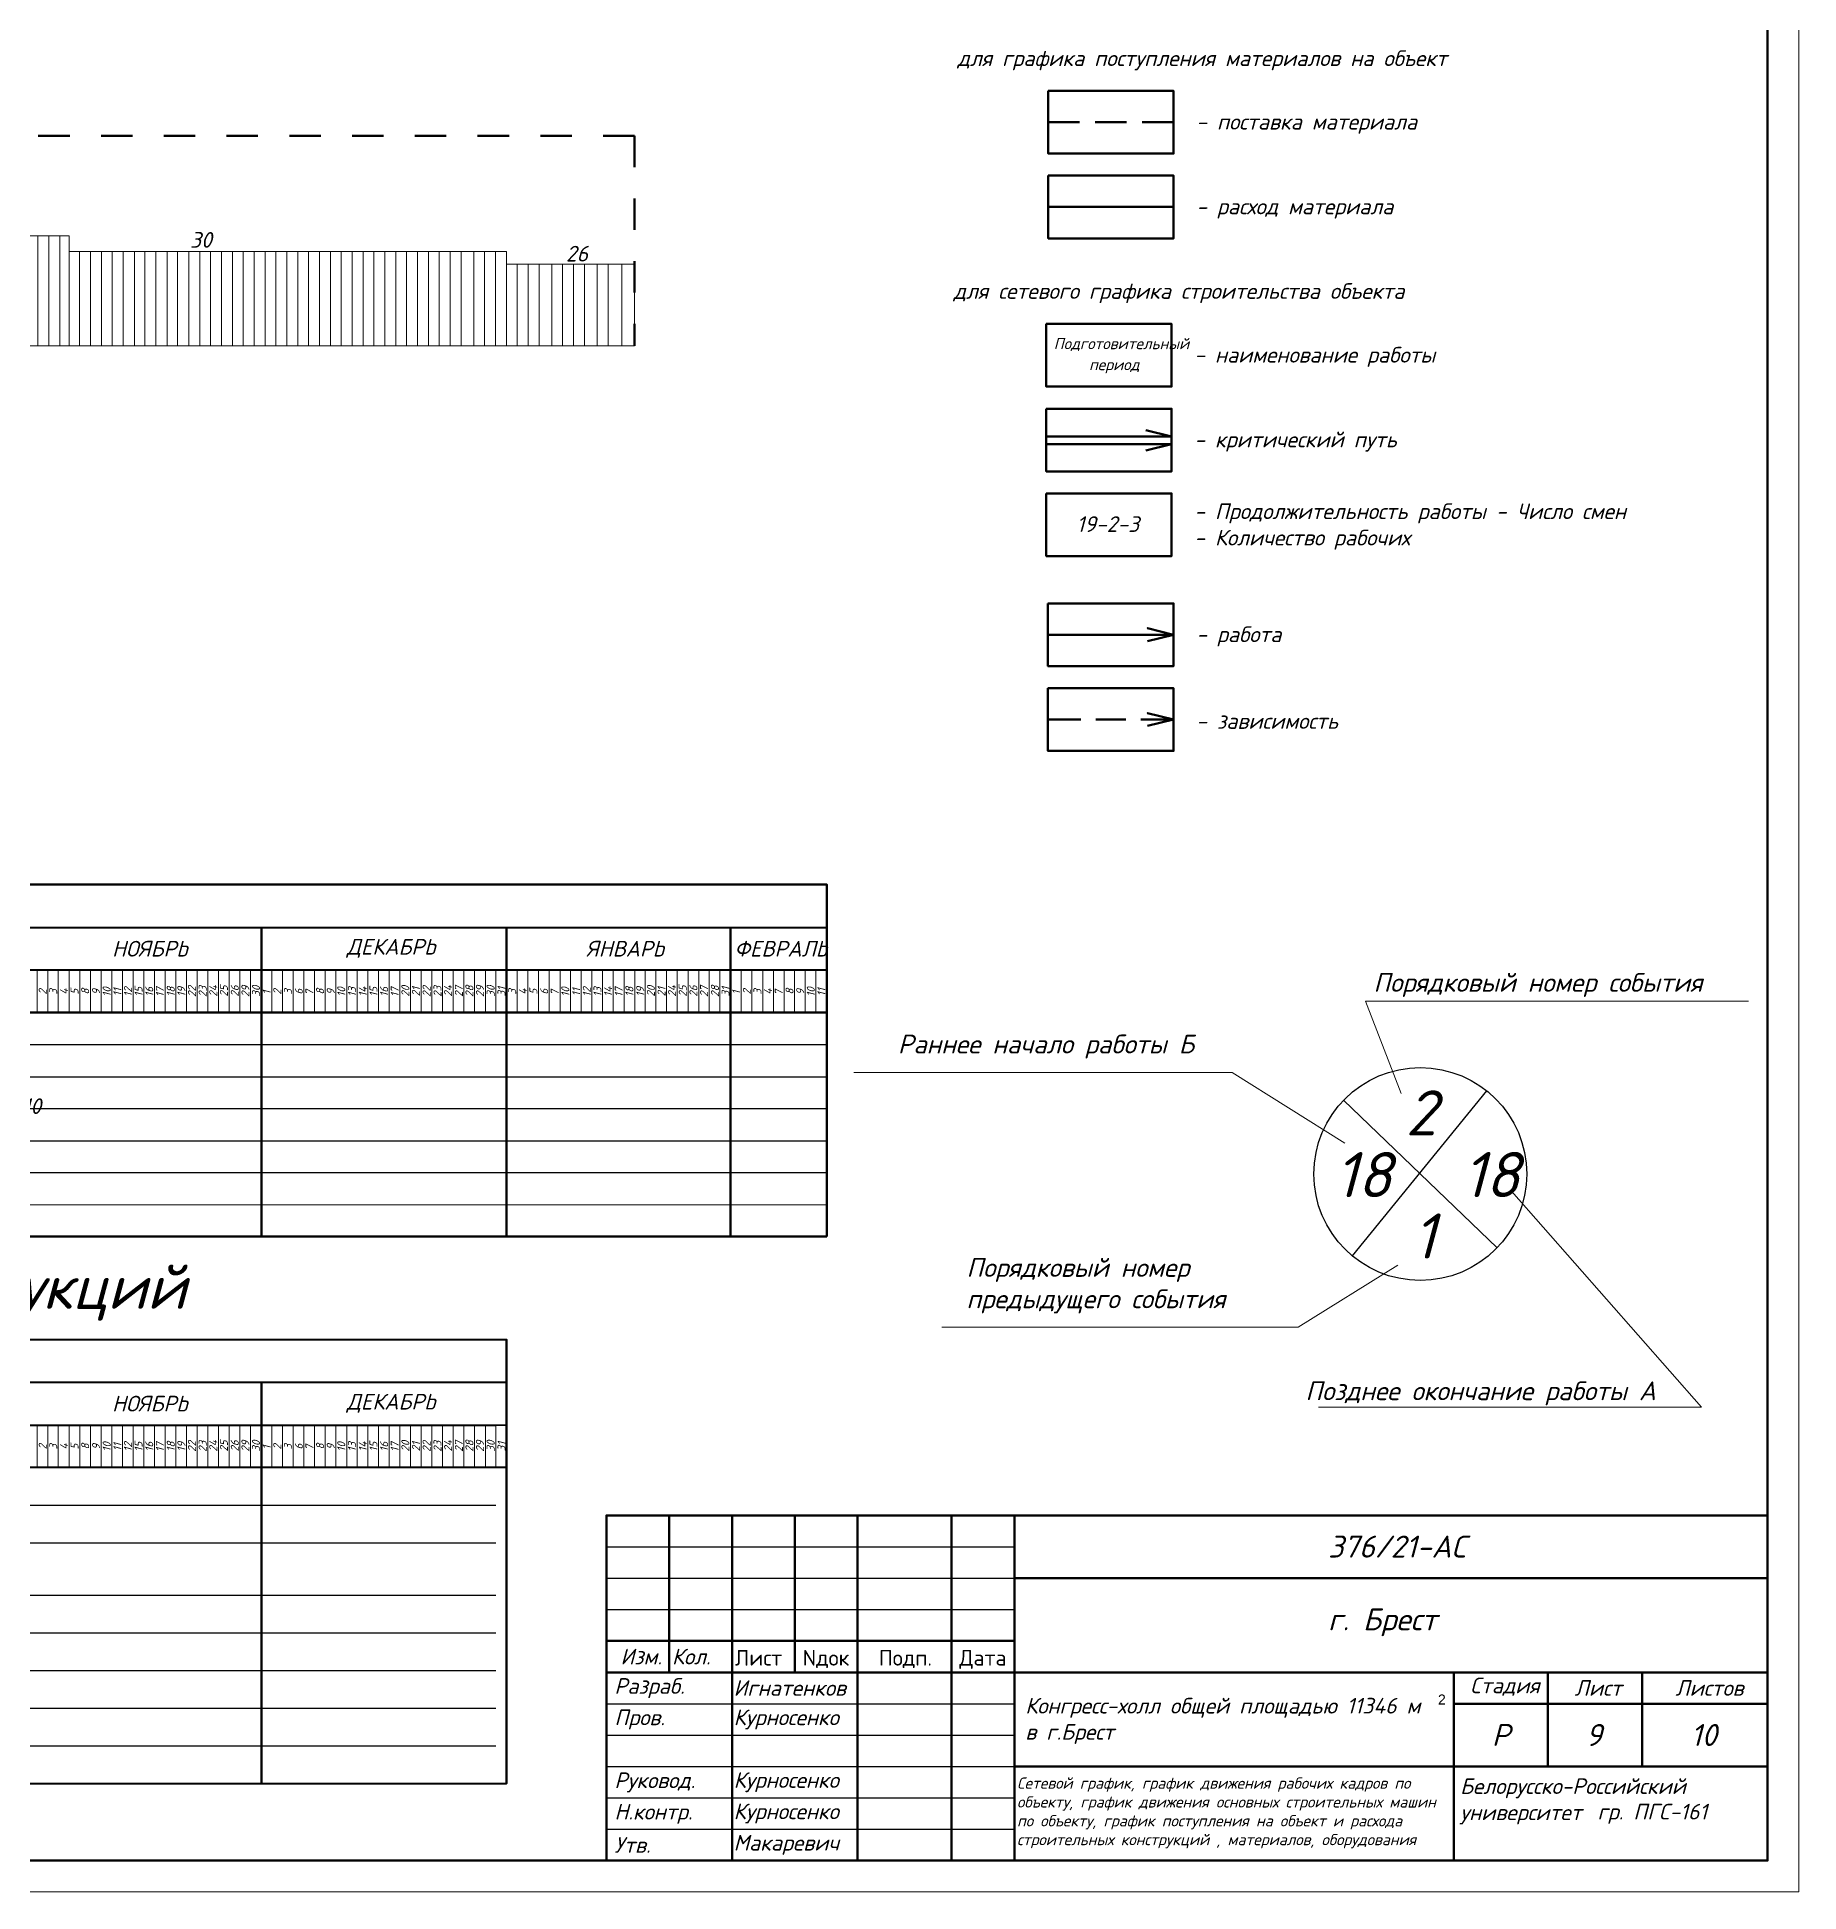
# Model space of a CAD drawing. Header units: millimetres. Extents: x 2279 to 5236, y 896 to 2828.
# Drawn here: x 2839.4 to 3120.1, y 1403.1 to 1698.6 of the extents above; entities that cross this region are included whole.
import ezdxf

# ---------------------------------------------------------------- set-up
doc = ezdxf.new("R2010")
doc.units = ezdxf.units.MM
doc.linetypes.add('1 Граница асфальта 2-1', pattern=[1.5, 0.5, -0.5, 0.5])
for name, color, linetype in [('PDF _!!ОСНОВНАЯ', 7, 'Continuous'), ('PDF _!!ТОНКАЯ', 7, 'Continuous'), ('PDF _0', 7, 'Continuous'), ('PDF _Текст', 7, 'Continuous')]:
    doc.layers.add(name, color=color, linetype=linetype)
doc.layers.add('Тонкие', color=83, linetype='Continuous', lineweight=15)
doc.styles.add('2.5', font='isocpeur.ttf', dxfattribs={"height": 2.5})
doc.styles.add('PDF ISOCPEUR Italic', font='isocpeui.ttf')
doc.styles.get("Standard").update_dxf_attribs({"font": 'arial.ttf'})
doc.styles.add('стиль1', font='isocpeui.ttf', dxfattribs={"height": 3})

msp = doc.modelspace()

# ---------------------------------------------------------------- linework, layer by layer
at = {"linetype": '1 Граница асфальта 2-1', "lineweight": 50, "ltscale": 10}
for q in [(2358.28, 1682.89), (2934.59, 1649.41)]:
    msp.add_line((2934.59, 1682.89), q, dxfattribs=at)
at = {"lineweight": 20, "ltscale": 10}
for p, q in [((2830.87, 1666.91), (2844.48, 1666.91)), ((2839.52, 1649.41), (2839.52, 1666.91)), ((2841.28, 1649.41), (2841.28, 1666.91)), ((2844.48, 1666.91), (2844.48, 1649.41)), ((2844.48, 1664.41), (2914.18, 1664.41)), ((2846.17, 1649.41), (2846.17, 1664.41)), ((2847.93, 1649.41), (2847.93, 1664.41)), ((2851.38, 1649.41), (2851.38, 1664.41)), ((2853.13, 1649.41), (2853.13, 1664.41)), ((2856.58, 1649.41), (2856.58, 1664.41)), ((2858.34, 1649.41), (2858.34, 1664.41)), ((2861.79, 1649.41), (2861.79, 1664.41)), ((2863.55, 1649.41), (2863.55, 1664.41)), ((2867, 1649.41), (2867, 1664.41)), ((2868.76, 1649.41), (2868.76, 1664.41)), ((2872.21, 1649.41), (2872.21, 1664.41)), ((2873.96, 1649.41), (2873.96, 1664.41)), ((2877.41, 1649.41), (2877.41, 1664.41)), ((2879.17, 1649.41), (2879.17, 1664.41)), ((2882.62, 1649.41), (2882.62, 1664.41)), ((2884.38, 1649.41), (2884.38, 1664.41)), ((2887.83, 1649.41), (2887.83, 1664.41)), ((2889.58, 1649.41), (2889.58, 1664.41)), ((2893.03, 1649.41), (2893.03, 1664.41)), ((2894.79, 1649.41), (2894.79, 1664.41)), ((2898.24, 1649.41), (2898.24, 1664.41)), ((2900, 1649.41), (2900, 1664.41)), ((2903.45, 1649.41), (2903.45, 1664.41)), ((2905.21, 1649.41), (2905.21, 1664.41)), ((2910.67, 1649.41), (2910.67, 1664.41)), ((2912.42, 1649.41), (2912.42, 1664.41)), ((2914.18, 1664.41), (2914.18, 1649.41)), ((2914.18, 1662.41), (2934.59, 1662.41)), ((2915.87, 1649.41), (2915.87, 1662.41)), ((2917.63, 1649.41), (2917.63, 1662.41)), ((2923.09, 1649.41), (2923.09, 1662.41)), ((2924.85, 1649.41), (2924.85, 1662.41)), ((2928.62, 1649.41), (2928.62, 1662.41)), ((2930.37, 1649.41), (2930.37, 1662.41)), ((2934.59, 1662.41), (2934.59, 1649.41)), ((2358.28, 1649.41), (2934.59, 1649.41))]:
    msp.add_line(p, q, dxfattribs=at)
at = {"lineweight": 20}
for p, q in [((3056.73, 1530.3), (3051.05, 1544.98)), ((3051.05, 1544.98), (3112.08, 1544.98)), ((3029.81, 1533.6), (2969.53, 1533.6)), ((3047.77, 1522.34), (3029.81, 1533.6)), ((3074.3, 1514.72), (3104.59, 1480.32)), ((3056.18, 1502.92), (3040.31, 1493.06)), ((3040.31, 1493.06), (2983.53, 1493.06)), ((3043.56, 1480.32), (3104.59, 1480.32))]:
    msp.add_line(p, q, dxfattribs=at)
at = {"lineweight": 30}
for p, q in [((3047.56, 1529.21), (3072, 1505.68)), ((3048.95, 1504.39), (3070.39, 1530.68))]:
    msp.add_line(p, q, dxfattribs=at)
msp.add_circle((3059.78, 1517.45), 16.96, dxfattribs=at)
at = {"layer": 'PDF _!!ОСНОВНАЯ', "lineweight": 50}
for points in [[(2299.1, 1408.07), (3115.1, 1408.07), (3115.1, 1992.03), (2299.1, 1992.03)], [(3000.5, 1690.03), (3020.48, 1690.03), (3020.48, 1680.04), (3000.5, 1680.04)], [(3000.5, 1676.52), (3020.48, 1676.52), (3020.48, 1666.53), (3000.5, 1666.53)], [(3000.18, 1652.9), (3020.16, 1652.9), (3020.16, 1642.91), (3000.18, 1642.91)], [(3000.18, 1639.39), (3020.16, 1639.39), (3020.16, 1629.4), (3000.18, 1629.4)], [(3000.18, 1625.89), (3020.16, 1625.89), (3020.16, 1615.9), (3000.18, 1615.9)], [(3000.46, 1608.37), (3020.48, 1608.37), (3020.48, 1598.37), (3000.46, 1598.37)], [(3000.46, 1594.86), (3020.48, 1594.86), (3020.48, 1584.87), (3000.46, 1584.87)]]:
    msp.add_lwpolyline(points, close=True, dxfattribs=at)
for points in [[(3000.5, 1685.03), (3005.49, 1685.03)], [(3007.99, 1685.03), (3012.99, 1685.03)], [(3015.48, 1685.03), (3020.48, 1685.03)], [(3000.5, 1671.53), (3020.48, 1671.53)], [(3016.06, 1635.96), (3020.16, 1634.95), (3000.18, 1634.95)], [(3020.16, 1634.95), (3005.14, 1634.95)], [(3016.06, 1632.75), (3020.16, 1633.76), (3000.18, 1633.76)], [(3020.16, 1633.76), (3005.14, 1633.76)], [(3016.33, 1602.35), (3020.48, 1603.37), (3016.33, 1604.43), (3020.48, 1603.37), (3000.46, 1603.37), (3020.48, 1603.37)], [(3015.23, 1589.87), (3020.48, 1589.87), (3016.33, 1590.88), (3020.48, 1589.87), (3016.33, 1588.85)], [(3000.46, 1589.87), (3005.71, 1589.87)], [(3008.08, 1589.87), (3012.86, 1589.87)], [(2875.17, 1556.58), (2875.17, 1507.47)], [(2914.2, 1556.75), (2914.2, 1507.47)], [(2949.89, 1556.75), (2949.89, 1507.47)], [(2965.22, 1556.75), (2965.22, 1507.47)], [(2914.2, 1491.09), (2914.2, 1420.35)], [(2875.17, 1484.1), (2875.17, 1420.35)], [(2875.17, 1484.1), (2875.17, 1434.99)]]:
    msp.add_lwpolyline(points, dxfattribs=at)
at = {"layer": 'PDF _!!ТОНКАЯ', "lineweight": 50}
for points in [[(2965.22, 1507.47), (2307.29, 1507.47), (2307.29, 1563.56), (2965.22, 1563.56)], [(3115.1, 1408.07), (2930.1, 1408.07), (2930.1, 1463.06), (3115.1, 1463.06)]]:
    msp.add_lwpolyline(points, close=True, dxfattribs=at)
at = {"layer": 'PDF _!!ТОНКАЯ', "lineweight": 40}
for points in [[(2965.22, 1543.16), (2358.31, 1543.16), (2358.31, 1549.98), (2358.31, 1563.56), (2965.22, 1563.56)], [(2914.2, 1470.68), (2360, 1470.68), (2360, 1477.5), (2360, 1491.09), (2914.2, 1491.09)]]:
    msp.add_lwpolyline(points, close=True, dxfattribs=at)
for points in [[(2965.22, 1563.56), (2965.22, 1543.16)], [(2358.31, 1556.75), (2965.22, 1556.75)], [(2358.31, 1549.98), (2965.22, 1549.98)], [(2301.49, 1420.35), (2914.2, 1420.35), (2914.2, 1470.68), (2358.31, 1470.68), (2358.31, 1477.46), (2358.31, 1491.09), (2914.2, 1491.09), (2914.2, 1470.68)], [(2358.31, 1484.27), (2912.51, 1484.27)], [(2360, 1484.27), (2914.2, 1484.27)], [(2358.31, 1477.46), (2912.51, 1477.46)], [(2360, 1477.46), (2914.2, 1477.5)]]:
    msp.add_lwpolyline(points, dxfattribs=at)
at = {"layer": 'PDF _!!ТОНКАЯ', "lineweight": 50}
for points in [[(2307.29, 1543.16), (2965.22, 1543.16)], [(2940.09, 1463.06), (2940.09, 1438.04)], [(2950.12, 1463.06), (2950.12, 1408.07)], [(2960.11, 1463.06), (2960.11, 1438.04)], [(2970.1, 1463.06), (2970.1, 1408.07)], [(2985.09, 1463.06), (2985.09, 1408.07)], [(2995.12, 1463.06), (2995.12, 1408.07)], [(2995.12, 1453.07), (3115.1, 1453.07)], [(2930.1, 1443.08), (2995.12, 1443.08)], [(2930.1, 1438.04), (3115.1, 1438.04)], [(3065.1, 1438.04), (3065.1, 1408.07)], [(3080.09, 1438.04), (3080.09, 1423.06)], [(3095.12, 1438.04), (3095.12, 1423.06)], [(3065.1, 1433.05), (3115.1, 1433.05)], [(2995.12, 1423.06), (3115.1, 1423.06)]]:
    msp.add_lwpolyline(points, dxfattribs=at)
at = {"layer": 'PDF _!!ТОНКАЯ', "lineweight": 25}
for points in [[(2358.31, 1538.08), (2965.22, 1538.08)], [(2358.31, 1532.96), (2965.22, 1532.96)], [(2358.31, 1527.88), (2965.22, 1527.88)], [(2358.31, 1522.75), (2965.22, 1522.75)], [(2358.31, 1517.67), (2965.22, 1517.67)], [(2358.31, 1464.67), (2912.51, 1464.67)], [(2358.31, 1458.66), (2912.51, 1458.66)], [(2930.1, 1458.07), (2995.12, 1458.07)], [(2930.1, 1453.07), (2995.12, 1453.07)], [(2358.31, 1450.36), (2912.51, 1450.36)], [(2930.1, 1448.08), (2995.12, 1448.08)], [(2358.31, 1444.35), (2912.51, 1444.35)], [(2358.31, 1438.34), (2912.51, 1438.34)], [(2358.31, 1432.37), (2912.51, 1432.37)], [(2930.1, 1433.05), (2995.12, 1433.05)], [(2930.1, 1428.05), (2995.12, 1428.05)], [(2358.31, 1426.36), (2912.51, 1426.36)], [(2930.1, 1423.06), (2995.12, 1423.06)], [(2930.1, 1418.06), (2995.12, 1418.06)], [(2930.1, 1413.06), (2995.12, 1413.06)]]:
    msp.add_lwpolyline(points, dxfattribs=at)
at = {"layer": 'PDF _!!ТОНКАЯ', "lineweight": 20}
msp.add_lwpolyline([(2307.29, 1512.55), (2965.22, 1512.55)], dxfattribs=at)
at = {"layer": 'PDF _0', "lineweight": 20}
for points in [[(2839.52, 1649.41), (2839.52, 1656.19), (2839.52, 1666.91)], [(2839.52, 1649.41), (2839.52, 1656.19), (2839.52, 1666.91)], [(2839.52, 1649.41), (2839.52, 1656.19), (2839.52, 1666.91)], [(2841.28, 1649.41), (2841.28, 1656.19), (2841.28, 1666.91)], [(2841.28, 1649.41), (2841.28, 1656.19), (2841.28, 1666.91)], [(2841.28, 1649.41), (2841.28, 1656.19), (2841.28, 1666.91)], [(2841.28, 1649.41), (2841.28, 1656.19), (2841.28, 1666.91)], [(2843.04, 1649.41), (2843.04, 1656.19), (2843.04, 1666.91)], [(2844.48, 1649.41), (2844.48, 1656.19), (2844.48, 1666.91)], [(2846.17, 1649.41), (2846.17, 1656.19), (2846.17, 1664.41)], [(2846.17, 1649.41), (2846.17, 1656.19), (2846.17, 1664.41)], [(2846.17, 1649.41), (2846.17, 1656.19), (2846.17, 1664.41)], [(2847.93, 1649.41), (2847.93, 1656.19), (2847.93, 1664.41)], [(2847.93, 1649.41), (2847.93, 1656.19), (2847.93, 1664.41)], [(2847.93, 1649.41), (2847.93, 1656.19), (2847.93, 1664.41)], [(2849.68, 1649.41), (2849.68, 1656.19), (2849.68, 1664.41)], [(2851.38, 1649.41), (2851.38, 1656.19), (2851.38, 1664.41)], [(2851.38, 1649.41), (2851.38, 1656.19), (2851.38, 1664.41)], [(2851.38, 1649.41), (2851.38, 1656.19), (2851.38, 1664.41)], [(2853.13, 1649.41), (2853.13, 1656.19), (2853.13, 1664.41)], [(2853.13, 1649.41), (2853.13, 1656.19), (2853.13, 1664.41)], [(2853.13, 1649.41), (2853.13, 1656.19), (2853.13, 1664.41)], [(2853.13, 1649.41), (2853.13, 1656.19), (2853.13, 1664.41)], [(2854.89, 1649.41), (2854.89, 1656.19), (2854.89, 1664.41)], [(2854.89, 1649.41), (2854.89, 1656.19), (2854.89, 1664.41)], [(2856.58, 1649.41), (2856.58, 1656.19), (2856.58, 1664.41)], [(2856.58, 1649.41), (2856.58, 1656.19), (2856.58, 1664.41)], [(2856.58, 1649.41), (2856.58, 1656.19), (2856.58, 1664.41)], [(2858.34, 1649.41), (2858.34, 1656.19), (2858.34, 1664.41)], [(2858.34, 1649.41), (2858.34, 1656.19), (2858.34, 1664.41)], [(2858.34, 1649.41), (2858.34, 1656.19), (2858.34, 1664.41)], [(2860.1, 1649.41), (2860.1, 1656.19), (2860.1, 1664.41)], [(2861.79, 1649.41), (2861.79, 1656.19), (2861.79, 1664.41)], [(2861.79, 1649.41), (2861.79, 1656.19), (2861.79, 1664.41)], [(2861.79, 1649.41), (2861.79, 1656.19), (2861.79, 1664.41)], [(2863.55, 1649.41), (2863.55, 1656.19), (2863.55, 1664.41)], [(2863.55, 1649.41), (2863.55, 1656.19), (2863.55, 1664.41)], [(2863.55, 1649.41), (2863.55, 1656.19), (2863.55, 1664.41)], [(2863.55, 1649.41), (2863.55, 1656.19), (2863.55, 1664.41)], [(2865.31, 1649.41), (2865.31, 1656.19), (2865.31, 1664.41)], [(2865.31, 1649.41), (2865.31, 1656.19), (2865.31, 1664.41)], [(2867, 1649.41), (2867, 1656.19), (2867, 1664.41)], [(2867, 1649.41), (2867, 1656.19), (2867, 1664.41)], [(2867, 1649.41), (2867, 1656.19), (2867, 1664.41)], [(2868.76, 1649.41), (2868.76, 1656.19), (2868.76, 1664.41)], [(2868.76, 1649.41), (2868.76, 1656.19), (2868.76, 1664.41)], [(2868.76, 1649.41), (2868.76, 1656.19), (2868.76, 1664.41)], [(2870.51, 1649.41), (2870.51, 1656.19), (2870.51, 1664.41)], [(2872.21, 1649.41), (2872.21, 1656.19), (2872.21, 1664.41)], [(2872.21, 1649.41), (2872.21, 1656.19), (2872.21, 1664.41)], [(2872.21, 1649.41), (2872.21, 1656.19), (2872.21, 1664.41)], [(2873.96, 1649.41), (2873.96, 1656.19), (2873.96, 1664.41)], [(2873.96, 1649.41), (2873.96, 1656.19), (2873.96, 1664.41)], [(2873.96, 1649.41), (2873.96, 1656.19), (2873.96, 1664.41)], [(2873.96, 1649.41), (2873.96, 1656.19), (2873.96, 1664.41)], [(2875.72, 1649.41), (2875.72, 1656.19), (2875.72, 1664.41)], [(2875.72, 1649.41), (2875.72, 1656.19), (2875.72, 1664.41)], [(2877.41, 1649.41), (2877.41, 1656.19), (2877.41, 1664.41)], [(2877.41, 1649.41), (2877.41, 1656.19), (2877.41, 1664.41)], [(2877.41, 1649.41), (2877.41, 1656.19), (2877.41, 1664.41)], [(2879.17, 1649.41), (2879.17, 1656.19), (2879.17, 1664.41)], [(2879.17, 1649.41), (2879.17, 1656.19), (2879.17, 1664.41)], [(2879.17, 1649.41), (2879.17, 1656.19), (2879.17, 1664.41)], [(2880.93, 1649.41), (2880.93, 1656.19), (2880.93, 1664.41)], [(2882.62, 1649.41), (2882.62, 1656.19), (2882.62, 1664.41)], [(2882.62, 1649.41), (2882.62, 1656.19), (2882.62, 1664.41)], [(2882.62, 1649.41), (2882.62, 1656.19), (2882.62, 1664.41)], [(2884.38, 1649.41), (2884.38, 1656.19), (2884.38, 1664.41)], [(2884.38, 1649.41), (2884.38, 1656.19), (2884.38, 1664.41)], [(2884.38, 1649.41), (2884.38, 1656.19), (2884.38, 1664.41)], [(2884.38, 1649.41), (2884.38, 1656.19), (2884.38, 1664.41)], [(2886.13, 1649.41), (2886.13, 1656.19), (2886.13, 1664.41)], [(2886.13, 1649.41), (2886.13, 1656.19), (2886.13, 1664.41)], [(2887.83, 1649.41), (2887.83, 1656.19), (2887.83, 1664.41)], [(2887.83, 1649.41), (2887.83, 1656.19), (2887.83, 1664.41)], [(2887.83, 1649.41), (2887.83, 1656.19), (2887.83, 1664.41)], [(2889.58, 1649.41), (2889.58, 1656.19), (2889.58, 1664.41)], [(2889.58, 1649.41), (2889.58, 1656.19), (2889.58, 1664.41)], [(2889.58, 1649.41), (2889.58, 1656.19), (2889.58, 1664.41)], [(2891.34, 1649.41), (2891.34, 1656.19), (2891.34, 1664.41)], [(2893.03, 1649.41), (2893.03, 1656.19), (2893.03, 1664.41)], [(2893.03, 1649.41), (2893.03, 1656.19), (2893.03, 1664.41)], [(2893.03, 1649.41), (2893.03, 1656.19), (2893.03, 1664.41)], [(2894.79, 1649.41), (2894.79, 1656.19), (2894.79, 1664.41)], [(2894.79, 1649.41), (2894.79, 1656.19), (2894.79, 1664.41)], [(2894.79, 1649.41), (2894.79, 1656.19), (2894.79, 1664.41)], [(2894.79, 1649.41), (2894.79, 1656.19), (2894.79, 1664.41)], [(2896.55, 1649.41), (2896.55, 1656.19), (2896.55, 1664.41)], [(2896.55, 1649.41), (2896.55, 1656.19), (2896.55, 1664.41)], [(2898.24, 1649.41), (2898.24, 1656.19), (2898.24, 1664.41)], [(2898.24, 1649.41), (2898.24, 1656.19), (2898.24, 1664.41)], [(2898.24, 1649.41), (2898.24, 1656.19), (2898.24, 1664.41)], [(2900, 1649.41), (2900, 1656.19), (2900, 1664.41)], [(2900, 1649.41), (2900, 1656.19), (2900, 1664.41)], [(2900, 1649.41), (2900, 1656.19), (2900, 1664.41)], [(2901.76, 1649.41), (2901.76, 1656.19), (2901.76, 1664.41)], [(2903.45, 1649.41), (2903.45, 1656.19), (2903.45, 1664.41)], [(2903.45, 1649.41), (2903.45, 1656.19), (2903.45, 1664.41)], [(2903.45, 1649.41), (2903.45, 1656.19), (2903.45, 1664.41)], [(2905.21, 1649.41), (2905.21, 1656.19), (2905.21, 1664.41)], [(2905.21, 1649.41), (2905.21, 1656.19), (2905.21, 1664.41)], [(2905.21, 1649.41), (2905.21, 1656.19), (2905.21, 1664.41)], [(2905.21, 1649.41), (2905.21, 1656.19), (2905.21, 1664.41)], [(2906.96, 1649.41), (2906.96, 1656.19), (2906.96, 1664.41)], [(2908.97, 1649.41), (2908.97, 1656.19), (2908.97, 1664.41)], [(2910.67, 1649.41), (2910.67, 1656.19), (2910.67, 1664.41)], [(2910.67, 1649.41), (2910.67, 1656.19), (2910.67, 1664.41)], [(2910.67, 1649.41), (2910.67, 1656.19), (2910.67, 1664.41)], [(2912.42, 1649.41), (2912.42, 1656.19), (2912.42, 1664.41)], [(2912.42, 1649.41), (2912.42, 1656.19), (2912.42, 1664.41)], [(2912.42, 1649.41), (2912.42, 1656.19), (2912.42, 1664.41)], [(2912.42, 1649.41), (2912.42, 1656.19), (2912.42, 1664.41)], [(2914.18, 1649.41), (2914.18, 1656.19), (2914.18, 1664.41)], [(2914.18, 1649.41), (2914.18, 1656.19), (2914.18, 1664.41)], [(2915.87, 1649.41), (2915.87, 1656.19), (2915.87, 1662.41)], [(2915.87, 1649.41), (2915.87, 1656.19), (2915.87, 1662.41)], [(2915.87, 1649.41), (2915.87, 1656.19), (2915.87, 1662.41)], [(2917.63, 1649.41), (2917.63, 1656.19), (2917.63, 1662.41)], [(2917.63, 1649.41), (2917.63, 1656.19), (2917.63, 1662.41)], [(2917.63, 1649.41), (2917.63, 1656.19), (2917.63, 1662.41)], [(2917.63, 1649.41), (2917.63, 1656.19), (2917.63, 1662.41)], [(2919.39, 1649.41), (2919.39, 1656.19), (2919.39, 1662.41)], [(2921.4, 1649.41), (2921.4, 1656.19), (2921.4, 1662.41)], [(2921.4, 1649.41), (2921.4, 1656.19), (2921.4, 1662.41)], [(2923.09, 1649.41), (2923.09, 1656.19), (2923.09, 1662.41)], [(2923.09, 1649.41), (2923.09, 1656.19), (2923.09, 1662.41)], [(2923.09, 1649.41), (2923.09, 1656.19), (2923.09, 1662.41)], [(2924.85, 1649.41), (2924.85, 1656.19), (2924.85, 1662.41)], [(2924.85, 1649.41), (2924.85, 1656.19), (2924.85, 1662.41)], [(2924.85, 1649.41), (2924.85, 1656.19), (2924.85, 1662.41)], [(2924.85, 1649.41), (2924.85, 1656.19), (2924.85, 1662.41)], [(2926.61, 1649.41), (2926.61, 1656.19), (2926.61, 1662.41)], [(2928.62, 1649.41), (2928.62, 1656.19), (2928.62, 1662.41)], [(2928.62, 1649.41), (2928.62, 1656.19), (2928.62, 1662.41)], [(2928.62, 1649.41), (2928.62, 1656.19), (2928.62, 1662.41)], [(2928.62, 1649.41), (2928.62, 1656.19), (2928.62, 1662.41)], [(2930.37, 1649.41), (2930.37, 1656.19), (2930.37, 1662.41)], [(2930.37, 1649.41), (2930.37, 1656.19), (2930.37, 1662.41)], [(2930.37, 1649.41), (2930.37, 1656.19), (2930.37, 1662.41)], [(2930.37, 1649.41), (2930.37, 1656.19), (2930.37, 1662.41)], [(2932.56, 1649.41), (2932.56, 1656.19), (2932.56, 1662.41)], [(2875.08, 1543.16), (2875.08, 1549.98), (2875.08, 1556.75)], [(2949.89, 1543.16), (2949.89, 1549.98), (2949.89, 1556.75)], [(2839.4, 1543.16), (2839.4, 1549.98)], [(2841.09, 1543.16), (2841.09, 1549.98)], [(2842.78, 1543.16), (2842.78, 1549.98)], [(2844.48, 1543.16), (2844.48, 1549.98)], [(2846.21, 1543.16), (2846.21, 1549.98)], [(2847.91, 1543.16), (2847.91, 1549.98)], [(2849.6, 1543.16), (2849.6, 1549.98)], [(2851.29, 1543.16), (2851.29, 1549.98)], [(2852.99, 1543.16), (2852.99, 1549.98)], [(2854.68, 1543.16), (2854.68, 1549.98)], [(2856.42, 1543.16), (2856.42, 1549.98)], [(2858.11, 1543.16), (2858.11, 1549.98)], [(2859.8, 1543.16), (2859.8, 1549.98)], [(2861.5, 1543.16), (2861.5, 1549.98)], [(2863.19, 1543.16), (2863.19, 1549.98)], [(2864.88, 1543.16), (2864.88, 1549.98)], [(2866.58, 1543.16), (2866.58, 1549.98)], [(2868.31, 1543.16), (2868.31, 1549.98)], [(2870, 1543.16), (2870, 1549.98)], [(2871.7, 1543.16), (2871.7, 1549.98)], [(2873.39, 1543.16), (2873.39, 1549.98)], [(2876.78, 1543.16), (2876.78, 1549.98)], [(2878.51, 1543.16), (2878.51, 1549.98)], [(2880.21, 1543.16), (2880.21, 1549.98)], [(2881.9, 1543.16), (2881.9, 1549.98)], [(2883.59, 1543.16), (2883.59, 1549.98)], [(2885.29, 1543.16), (2885.29, 1549.98)], [(2886.98, 1543.16), (2886.98, 1549.98)], [(2888.72, 1543.16), (2888.72, 1549.98)], [(2890.41, 1543.16), (2890.41, 1549.98)], [(2892.1, 1543.16), (2892.1, 1549.98)], [(2893.8, 1543.16), (2893.8, 1549.98)], [(2895.49, 1543.16), (2895.49, 1549.98)], [(2897.18, 1543.16), (2897.18, 1549.98)], [(2898.88, 1543.16), (2898.88, 1549.98)], [(2900.61, 1543.16), (2900.61, 1549.98)], [(2902.31, 1543.16), (2902.31, 1549.98)], [(2904, 1543.16), (2904, 1549.98)], [(2905.69, 1543.16), (2905.69, 1549.98)], [(2907.39, 1543.16), (2907.39, 1549.98)], [(2909.08, 1543.16), (2909.08, 1549.98)], [(2910.82, 1543.16), (2910.82, 1549.98)], [(2912.51, 1543.16), (2912.51, 1549.98), (2912.51, 1549.98)], [(2914.2, 1543.16), (2914.2, 1549.98)], [(2915.9, 1543.16), (2915.9, 1549.98)], [(2917.59, 1543.16), (2917.59, 1549.98)], [(2919.28, 1543.16), (2919.28, 1549.98)], [(2920.98, 1543.16), (2920.98, 1549.98)], [(2922.71, 1543.16), (2922.71, 1549.98)], [(2924.4, 1543.16), (2924.4, 1549.98)], [(2926.1, 1543.16), (2926.1, 1549.98)], [(2927.79, 1543.16), (2927.79, 1549.98)], [(2929.48, 1543.16), (2929.48, 1549.98)], [(2931.18, 1543.16), (2931.18, 1549.98)], [(2932.91, 1543.16), (2932.91, 1549.98)], [(2934.61, 1543.16), (2934.61, 1549.98)], [(2936.3, 1543.16), (2936.3, 1549.98)], [(2937.99, 1543.16), (2937.99, 1549.98)], [(2939.69, 1543.16), (2939.69, 1549.98)], [(2941.38, 1543.16), (2941.38, 1549.98)], [(2943.12, 1543.16), (2943.12, 1549.98)], [(2944.81, 1543.16), (2944.81, 1549.98)], [(2946.5, 1543.16), (2946.5, 1549.98)], [(2948.2, 1543.16), (2948.2, 1549.98)], [(2951.58, 1543.16), (2951.58, 1549.98)], [(2953.28, 1543.16), (2953.28, 1549.98)], [(2955.01, 1543.16), (2955.01, 1549.98)], [(2956.71, 1543.16), (2956.71, 1549.98)], [(2958.4, 1543.16), (2958.4, 1549.98)], [(2960.09, 1543.16), (2960.09, 1549.98)], [(2961.79, 1543.16), (2961.79, 1549.98)], [(2963.48, 1543.16), (2963.48, 1549.98)], [(2965.22, 1543.16), (2965.22, 1549.98)], [(2875.08, 1470.68), (2875.08, 1477.5), (2875.08, 1484.27)], [(2839.4, 1470.68), (2839.4, 1477.5)], [(2841.09, 1470.68), (2841.09, 1477.5)], [(2842.78, 1470.68), (2842.78, 1477.5)], [(2844.48, 1470.68), (2844.48, 1477.5)], [(2846.21, 1470.68), (2846.21, 1477.5)], [(2847.91, 1470.68), (2847.91, 1477.5)], [(2849.6, 1470.68), (2849.6, 1477.5)], [(2851.29, 1470.68), (2851.29, 1477.5)], [(2852.99, 1470.68), (2852.99, 1477.5)], [(2854.68, 1470.68), (2854.68, 1477.5)], [(2856.42, 1470.68), (2856.42, 1477.5)], [(2858.11, 1470.68), (2858.11, 1477.5)], [(2859.8, 1470.68), (2859.8, 1477.5)], [(2861.5, 1470.68), (2861.5, 1477.5)], [(2863.19, 1470.68), (2863.19, 1477.5)], [(2864.88, 1470.68), (2864.88, 1477.5)], [(2866.58, 1470.68), (2866.58, 1477.5)], [(2868.31, 1470.68), (2868.31, 1477.5)], [(2870, 1470.68), (2870, 1477.5)], [(2871.7, 1470.68), (2871.7, 1477.5)], [(2873.39, 1470.68), (2873.39, 1477.5)], [(2876.78, 1470.68), (2876.78, 1477.5)], [(2878.51, 1470.68), (2878.51, 1477.5)], [(2880.21, 1470.68), (2880.21, 1477.5)], [(2881.9, 1470.68), (2881.9, 1477.5)], [(2883.59, 1470.68), (2883.59, 1477.5)], [(2885.29, 1470.68), (2885.29, 1477.5)], [(2886.98, 1470.68), (2886.98, 1477.5)], [(2888.72, 1470.68), (2888.72, 1477.5)], [(2890.41, 1470.68), (2890.41, 1477.5)], [(2892.1, 1470.68), (2892.1, 1477.5)], [(2893.8, 1470.68), (2893.8, 1477.5)], [(2895.49, 1470.68), (2895.49, 1477.5)], [(2897.18, 1470.68), (2897.18, 1477.5)], [(2898.88, 1470.68), (2898.88, 1477.5)], [(2900.61, 1470.68), (2900.61, 1477.5)], [(2902.31, 1470.68), (2902.31, 1477.5)], [(2904, 1470.68), (2904, 1477.5)], [(2905.69, 1470.68), (2905.69, 1477.5)], [(2907.39, 1470.68), (2907.39, 1477.5)], [(2909.08, 1470.68), (2909.08, 1477.5)], [(2910.82, 1470.68), (2910.82, 1477.5)], [(2912.51, 1470.68), (2912.51, 1477.5), (2912.51, 1477.5)], [(2914.2, 1470.68), (2914.2, 1477.5)]]:
    msp.add_lwpolyline(points, dxfattribs=at)
for points in [[(2395.69, 1549.98), (2965.22, 1549.98), (2965.22, 1543.16), (2395.69, 1543.16)], [(2395.69, 1477.46), (2914.2, 1477.49), (2914.2, 1470.68), (2395.69, 1470.68)]]:
    msp.add_lwpolyline(points, close=True, dxfattribs=at)
at = {"layer": 'Тонкие', "color": 7}
for p, q in [((3120.1, 1997.07), (3120.1, 1403.07)), ((3120.1, 1403.07), (2279.1, 1403.07))]:
    msp.add_line(p, q, dxfattribs=at)

# ---------------------------------------------------------------- texts
at = {"lineweight": 30, "attachment_point": 1, "style": 'стиль1'}
for s, width, insert, char_height in [('Порядковый номер события', 62.2936, (3052.31, 1549.48), 3), ('Раннее начало работы Б', 55.2484, (2976.54, 1539.66), 3), ('2', 10.4192, (3057.44, 1530.79), 7.2), ('18', 10.4192, (3046.14, 1520.95), 7.2), ('18', 10.4192, (3066.53, 1520.96), 7.2), ('1', 10.4192, (3058.59, 1511.17), 7.2), ('Порядковый номер предыдущего события', 55.2484, (2987.47, 1504.06), 3), ('Позднее окончание работы А', 62.2936, (3041.47, 1484.41), 3)]:
    msp.add_mtext_dynamic_manual_height_columns(s, width=width, gutter_width=10, heights=[0], dxfattribs=dict(at, insert=insert, char_height=char_height))
at = {"lineweight": 13, "insert": (3062.59, 1434.52), "char_height": 1.6, "attachment_point": 1}
msp.add_mtext_dynamic_manual_height_columns('2', width=1.1587, gutter_width=12.5, heights=[0], dxfattribs=at)
at = {"lineweight": 20, "insert": (2995.53, 1421.31), "char_height": 1.8, "attachment_point": 1, "style": 'стиль1'}
msp.add_mtext_dynamic_manual_height_columns('Сетевой график, график движения рабочих кадров по объекту, график движения основных строительных машин по объекту, график поступления на объект и расхода строительных конструкций , материалов, оборудования', width=70, gutter_width=15, heights=[0], dxfattribs=at)
at = {"layer": 'PDF _Текст', "attachment_point": 7, "style": 'PDF ISOCPEUR Italic'}
for s, insert, char_height in [('для графика поступления материалов на объект', (2986.02, 1693.3), 2.4999), ('- поставка материала', (3024.08, 1683.18), 2.4999), ('- расход материала', (3024.08, 1669.68), 2.4999), ('для сетевого графика строительства объекта', (2985.4, 1656.21), 2.4999), ('Подготовительный', (3001.37, 1648.58), 1.7999), ('- наименование работы', (3023.76, 1646.05), 2.4999), ('период', (3007, 1645.03), 1.8), ('- критический путь', (3023.76, 1632.55), 2.4999), ('- Продолжительность работы - Число смен', (3023.76, 1621.12), 2.4999), ('19-2-3', (3005.01, 1619.75), 2.5), ('- Количество рабочих', (3023.76, 1616.92), 2.4999), ('- работа', (3024.08, 1601.52), 2.5), ('- зависимость', (3024.08, 1588.38), 2.4999), ('НОЯБРЬ', (2851.34, 1552.09), 2.5), ('ДЕКАБРЬ', (2888.72, 1551.89), 2.5), ('ЯНВАРЬ', (2926.9, 1552.09), 2.5), ('ФЕВРАЛЬ', (2950.5, 1552.09), 2.5), ('25.10', (2832.8, 1527.01), 2.5), ('График поступления на объект и расхода строительных материалов, изделий и конструкций', (2442, 1494.07), 6.9997), ('НОЯБРЬ', (2851.34, 1479.61), 2.5), ('ДЕКАБРЬ', (2888.72, 1479.41), 2.5), ('376/21-АС', (3045.08, 1456.33), 3.5), ('г. Брест', (3045.08, 1443.8), 3.5), ('Изм. Кол.', (2932.34, 1439.31), 2.5), ('Разраб.', (2931.38, 1433.95), 2.5), ('Игнатенков', (2950.37, 1434.32), 2.5), ('Игнатенков', (2950.37, 1434.32), 2.5), ('Стадия', (3067.73, 1434.32), 2.5), ('Лист', (3084.36, 1434.32), 2.5), ('Листов', (3100.41, 1434.32), 2.5), ('Конгресс-холл общей площадью 11346 м\\Pв г.Брест', (2996.84, 1426.64), 2.4999), ('Пров.', (2931.38, 1428.95), 2.5), ('Курносенко', (2950.37, 1428.95), 2.5), ('Курносенко', (2950.37, 1428.95), 2.5), ('Р', (3071.16, 1426.32), 3.5), ('10', (3102.86, 1426.32), 3.5), ('Руковод.', (2931.38, 1418.92), 2.5), ('Курносенко', (2950.37, 1418.96), 2.5), ('Белорусско-Российский \\Pуниверситет', (3066.12, 1413.82), 2.4999), ('Н.контр.', (2931.38, 1413.92), 2.5), ('Курносенко', (2950.37, 1413.97), 2.5), ('гр. ПГС-161', (3088.01, 1413.93), 2.4999), ('Утв.', (2931.38, 1409.3), 2.5), ('Макаревич', (2950.37, 1408.97), 2.5)]:
    msp.add_mtext(s, dxfattribs=dict(at, insert=insert, char_height=char_height))
for s, insert, char_height, width in [('30', (2863.76, 1665.04), 2.5, 3.5176), ('26', (2923.65, 1662.84), 2.5, 3.5176), ('9', (3086.14, 1426.32), 3.5, 2.0669)]:
    msp.add_mtext(s, dxfattribs=dict(at, insert=insert, char_height=char_height, width=width))
at = {"layer": 'PDF _Текст', "attachment_point": 7, "rotation": 90, "style": 'PDF ISOCPEUR Italic'}
for s, insert, char_height in [('2', (2840.92, 1546.04), 1.27), ('3', (2842.61, 1546.04), 1.27), ('4', (2844.31, 1546.04), 1.27), ('5', (2846, 1546.04), 1.27), ('8', (2847.69, 1546.04), 1.27), ('9', (2849.43, 1546), 1.27), ('10', (2851.12, 1545.7), 1.275), ('11', (2852.82, 1545.78), 1.275), ('12', (2854.51, 1545.7), 1.275), ('15', (2856.2, 1545.7), 1.275), ('16', (2857.9, 1545.7), 1.275), ('17', (2859.6, 1545.66), 1.275), ('18', (2861.33, 1545.7), 1.275), ('19', (2863.02, 1545.7), 1.275), ('22', (2864.71, 1545.66), 1.275), ('23', (2866.41, 1545.66), 1.275), ('24', (2868.1, 1545.7), 1.275), ('25', (2869.79, 1545.7), 1.275), ('26', (2871.53, 1545.7), 1.275), ('29', (2873.22, 1545.66), 1.275), ('30', (2874.92, 1545.7), 1.275), ('1', (2876.61, 1546.04), 1.27), ('2', (2878.3, 1546.04), 1.27), ('3', (2880, 1546.04), 1.27), ('6', (2881.73, 1546.04), 1.27), ('7', (2883.43, 1545.91), 1.27), ('8', (2885.12, 1546.04), 1.27), ('9', (2886.81, 1546), 1.27), ('10', (2888.5, 1545.7), 1.275), ('13', (2890.2, 1545.7), 1.275), ('14', (2891.93, 1545.7), 1.275), ('15', (2893.63, 1545.7), 1.275), ('16', (2895.32, 1545.7), 1.275), ('17', (2897.02, 1545.66), 1.275), ('20', (2898.71, 1545.7), 1.275), ('21', (2900.4, 1545.74), 1.275), ('22', (2902.09, 1545.66), 1.275), ('23', (2903.83, 1545.66), 1.275), ('24', (2905.52, 1545.7), 1.275), ('27', (2907.23, 1545.66), 1.275), ('28', (2908.91, 1545.66), 1.275), ('29', (2910.6, 1545.66), 1.275), ('30', (2912.3, 1545.7), 1.275), ('31', (2914.03, 1545.74), 1.275), ('3', (2915.73, 1546.04), 1.27), ('4', (2917.42, 1546.04), 1.27), ('5', (2919.11, 1546.04), 1.27), ('6', (2920.81, 1546.04), 1.27), ('7', (2922.51, 1545.91), 1.27), ('10', (2924.19, 1545.7), 1.275), ('11', (2925.93, 1545.78), 1.275), ('12', (2927.62, 1545.7), 1.275), ('13', (2929.32, 1545.7), 1.275), ('14', (2931.01, 1545.7), 1.275), ('17', (2932.71, 1545.66), 1.275), ('18', (2934.4, 1545.7), 1.275), ('19', (2936.13, 1545.7), 1.275), ('20', (2937.82, 1545.7), 1.275), ('21', (2939.52, 1545.74), 1.275), ('24', (2941.21, 1545.7), 1.275), ('25', (2942.9, 1545.7), 1.275), ('26', (2944.6, 1545.7), 1.275), ('27', (2946.3, 1545.66), 1.275), ('28', (2948.03, 1545.66), 1.275), ('31', (2949.72, 1545.74), 1.275), ('1', (2951.41, 1546.04), 1.27), ('2', (2953.11, 1546.04), 1.27), ('3', (2954.8, 1546.04), 1.27), ('4', (2956.49, 1546.04), 1.27), ('7', (2958.2, 1545.91), 1.27), ('8', (2959.92, 1546.04), 1.27), ('9', (2961.62, 1546), 1.27), ('10', (2963.31, 1545.7), 1.275), ('11', (2965, 1545.78), 1.275), ('5', (2846, 1473.56), 1.27), ('8', (2847.69, 1473.56), 1.27), ('10', (2851.12, 1473.22), 1.275), ('11', (2852.82, 1473.31), 1.275), ('12', (2854.51, 1473.22), 1.275), ('15', (2856.2, 1473.22), 1.275), ('16', (2857.9, 1473.22), 1.275), ('17', (2859.6, 1473.18), 1.275), ('18', (2861.33, 1473.22), 1.275), ('19', (2863.02, 1473.22), 1.275), ('22', (2864.71, 1473.18), 1.275), ('23', (2866.41, 1473.18), 1.275), ('24', (2868.1, 1473.22), 1.275), ('25', (2869.79, 1473.22), 1.275), ('26', (2871.53, 1473.22), 1.275), ('29', (2873.22, 1473.18), 1.275), ('30', (2874.92, 1473.22), 1.275), ('8', (2885.12, 1473.56), 1.27), ('10', (2888.5, 1473.22), 1.275), ('13', (2890.2, 1473.22), 1.275), ('14', (2891.93, 1473.22), 1.275), ('15', (2893.63, 1473.22), 1.275), ('16', (2895.32, 1473.22), 1.275), ('17', (2897.02, 1473.18), 1.275), ('20', (2898.71, 1473.22), 1.275), ('21', (2900.4, 1473.26), 1.275), ('22', (2902.09, 1473.18), 1.275), ('23', (2903.83, 1473.18), 1.275), ('24', (2905.52, 1473.22), 1.275), ('27', (2907.23, 1473.18), 1.275), ('28', (2908.91, 1473.18), 1.275), ('29', (2910.6, 1473.18), 1.275), ('30', (2912.3, 1473.22), 1.275), ('31', (2914.03, 1473.26), 1.275), ('2', (2840.92, 1473.56), 1.27), ('3', (2842.61, 1473.56), 1.27), ('4', (2844.31, 1473.56), 1.27), ('9', (2849.43, 1473.52), 1.27), ('1', (2876.61, 1473.56), 1.27), ('2', (2878.3, 1473.56), 1.27), ('3', (2880, 1473.56), 1.27), ('6', (2881.73, 1473.56), 1.27), ('7', (2883.43, 1473.43), 1.27), ('9', (2886.81, 1473.52), 1.27)]:
    msp.add_mtext(s, dxfattribs=dict(at, insert=insert, char_height=char_height))
at = {"layer": 'Тонкие', "color": 7, "char_height": 2.5, "width": 7.5852, "attachment_point": 1, "style": '2.5'}
for s, insert in [('Лист', (2950.58, 1441.62)), ('Nдок', (2961.37, 1441.62)), ('Подп.', (2973.51, 1441.62)), ('Дата', (2986.33, 1441.62))]:
    msp.add_mtext(s, dxfattribs=dict(at, insert=insert))

doc.saveas('drawing.dxf')
